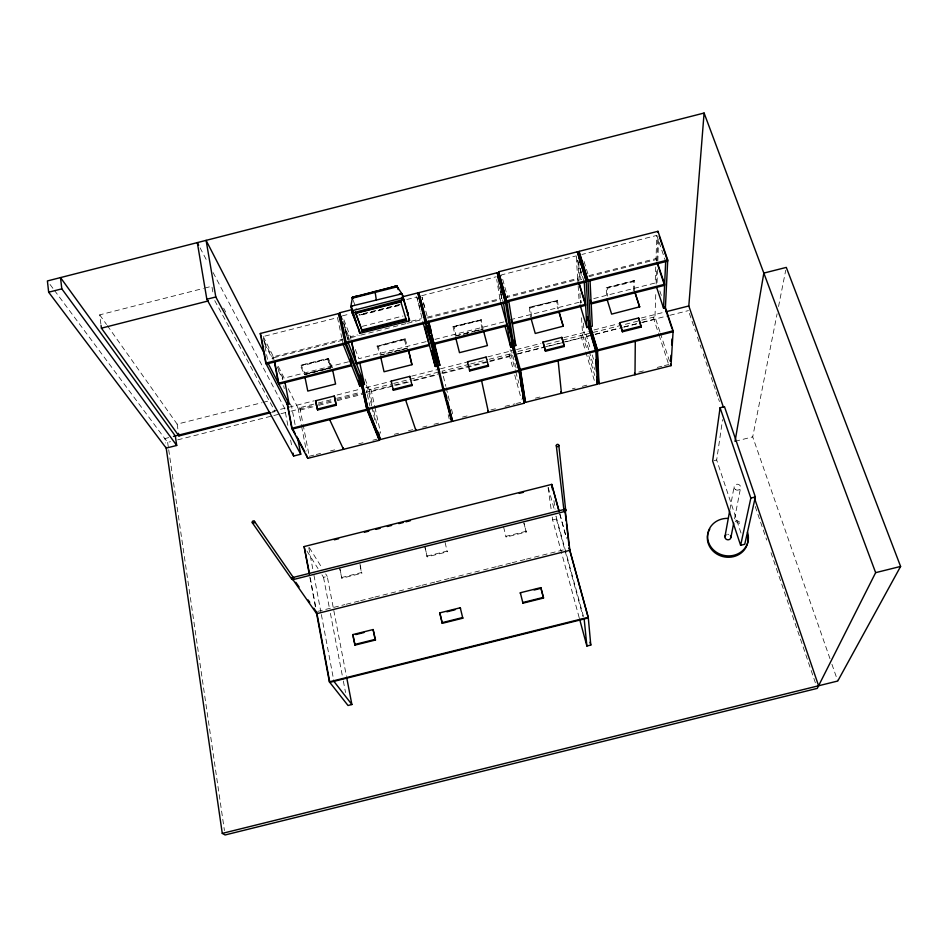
<?xml version="1.0" encoding="UTF-8"?>
<svg xmlns="http://www.w3.org/2000/svg" width="948" height="948" viewBox="0 0 948 948"><rect width="100%" height="100%" fill="white"/><g stroke="black" fill="none" stroke-linecap="round" stroke-linejoin="round"><path stroke-width="0.71" stroke-dasharray="4.74 3.56" d="M633.572 290.787L633.596 281.615L607.253 288.299L607.49 296.108M634.39 290.74L634.473 280.62L606.222 287.789L606.613 298.122M655.732 266.957L655.187 283.014L593.081 298.762M656.917 261.293L656.016 258.579L656.786 235.412L581.894 254.455M659.879 331.741L654.973 316.786L655.874 291.154M656.123 284.033L656.632 269.374M656.94 260.51L657.663 239.832M657.509 269.552L657.011 283.559L656.217 281.189M657.829 260.89L658.552 240.685M741.016 533.037L716.676 459.993L722.566 419.62M729.889 509.645L734.06 486.857M734.534 518.829L740.637 487.509M829.986 658.694L752.712 436.886L777.111 313.764M778.545 306.512L785.714 270.31M362.646 314.333L361.923 314.511M100.903 324.169L99.706 314.854L203.346 288.429M204.768 288.062L211.866 286.26L213.205 294.164M361.792 314.546L362.515 314.357M583.861 280.892L576.194 255.889L501.468 274.884L507.666 297.234M342.394 315.874L349.551 314.049M406.799 299.497L416.812 296.961L420.77 311.205M421.647 295.729L496.219 276.769M267.454 359.316L263.224 336.528L337.488 317.651L341.73 337.476M400.032 304.379L359.067 314.724M398.835 305.576L359.067 315.554M362.207 326.361L403.042 315.992M505.035 296.902L577.676 278.451L576.194 255.889M588.921 275.619L656.016 258.579M343.899 319.784L350.393 336.706L357.491 334.905M411.396 321.218L421.327 318.694M427.441 317.142L499.94 298.738L496.693 279.518M263.224 336.528L273.427 356.768L342.797 339.147M505.201 297.921L577.747 279.506L578.019 283.772M588.981 276.662L655.969 259.657M350.772 337.666L359.268 335.509M360.678 335.154L391.856 327.238M393.266 326.882L406.017 323.635M407.439 323.28L421.599 319.689M427.702 318.137L500.106 299.758M273.889 357.692L341.766 340.474M332.191 367.694L328.316 358.628L300.232 365.407L328.245 358.297L332.12 367.374M405.116 338.791L377.114 346.245L405.116 338.791L407.676 347.122M453.014 326.645L481.229 319.832L453.014 326.645L455.04 335.106M529.304 307.294L557.59 300.469L529.304 307.294L530.596 317.059M327.558 359.233L301.44 365.952L305.244 374.033L331.065 367.397L327.558 359.233L331.077 367.48L304.474 374.377M510.202 319.76L579.228 302.258L578.114 285.194M426.138 341.612L358.842 358.676L355.31 349.48M434.978 339.372L503.85 321.905M348.497 361.804L284.187 378.11L277.112 364.079M456.154 335.687L472.542 331.527M473.905 331.184L482.094 329.11L480.363 320.483L454.128 327.131L456.178 335.77M380.29 355.156L393.396 351.684M394.759 351.341L408.007 348.129M455.289 336.149L473.336 331.575M473.929 331.267L483.136 329.43L481.146 319.512M304.45 374.531L330.734 367.871M398.326 350.724L403.872 349.326M463.655 334.17L469.213 332.76M477.543 330.651L483.101 329.24M325.283 369.447L304.533 374.709L300.232 365.407M326.657 369.092L330.805 368.049M107.373 325.662L177.146 424.147L261.529 402.781M262.952 402.414L270.109 400.601M168.744 437.609L164.822 438.604L165.462 442.989M272.491 411.349L314.12 400.814M337.085 394.996L360.062 389.19M365.798 387.732L390.209 381.558M411.74 376.107L439.019 369.199M440.453 368.831L466.286 362.29M487.829 356.851L515.096 349.942M516.53 349.575L540.941 343.401M563.906 337.583L588.317 331.409M594.052 329.951L618.463 323.778M641.429 317.959L664.394 312.153M272.301 412.309L275.133 411.586L214.106 299.438M518.07 351.424L540.905 345.653M546.617 344.207L582.641 335.082L581.444 316.288M588.744 349.729L584.217 334.703L591.706 332.807M593.14 332.44L640.338 320.495M641.76 320.14L654.973 316.786M365.063 378.963L369.187 389.628L392.271 383.786M393.693 383.419L437.775 372.268M469.177 364.316L442.112 371.166L445.856 386.357M470.611 363.961L487.699 359.624M489.132 359.268L510.842 353.77L510.131 349.551M288.228 388.68L298.063 408.114L316.857 403.35M318.279 402.995L335.308 398.681M336.73 398.326L360.856 392.223M371.652 405.626L368.298 390.339L366.544 390.777L367.054 393.124M54.463 290.42L167.642 442.396L170.51 441.673M177.679 439.848L272.372 415.888M273.806 415.532L279.553 414.075M280.987 413.707L289.59 411.539M291.024 411.171L316.845 404.63M318.279 404.275L335.497 399.914M336.931 399.558L364.198 392.65M365.632 392.294L392.887 385.398M394.321 385.03L411.539 380.669M412.973 380.314L440.239 373.417M441.673 373.05L516.269 354.173M517.703 353.805L544.97 346.909M546.404 346.541L589.443 335.651M595.178 334.206L618.132 328.387M623.879 326.941L641.097 322.581M642.531 322.225L668.352 315.684M669.786 315.317L688.438 310.6M517.276 354.102L564.416 342.169M565.849 341.813L581.562 337.832M586.682 336.552L589.549 335.829M595.273 334.383L622.469 327.498M623.903 327.131L641.073 322.794M642.507 322.427L653.954 319.523M371.45 391.524L408.458 382.151M414.158 380.717L436.921 374.958M442.68 373.5L488.315 361.946M489.737 361.591L509.704 356.531M300.279 410.022L317.331 405.708M318.741 405.341L335.793 401.028M337.215 400.672L364.21 393.847M399.333 305.007L359.126 315.151M535.407 398.16L541.083 396.726M572.355 388.834L575.199 388.123M582.321 386.322L588.009 384.888M638.774 372.09L644.474 370.644M657.296 367.409L662.996 365.975M664.418 365.608L668.695 364.53M394.332 434.303L398.575 433.224M408.481 430.724L412.736 429.657M422.654 427.157L426.896 426.079M433.983 424.289L439.647 422.867M462.494 417.096L469.58 415.307M490.863 409.939L496.539 408.505M505.059 406.36L514.989 403.848M516.411 403.493L520.677 402.414M309.261 456.272L314.914 454.85M316.324 454.495L320.566 453.428M330.449 450.928L334.691 449.862M358.735 443.794L362.977 442.716M372.872 440.228L377.114 439.149M361.674 314.582L361.188 314.7A8.852 4.693 -12.1 0 0 360.347 314.914L359.624 315.103A1.351 0.723 -12 0 1 359.019 315.127M735.055 441.318L752.712 436.886M713.998 460.669L716.676 459.993M321.953 574.844L323.529 577.356L327.25 576.42L346.352 675.734M579.192 617.693L552.637 519.919L556.381 518.983L556.002 516.162L583.375 616.129M341.434 577.581L361.484 572.545L361.863 573.232L341.837 578.256L339.574 568.125M426.932 556.144L447.029 551.108L447.278 551.831L427.204 556.855L424.799 546.747M526.104 531.295L505.959 536.343L506.137 537.078L526.247 532.041L524.007 523.296M317.722 611.389L344.882 604.599M346.316 604.243L359.185 601.02M360.607 600.665L373.476 597.441M374.91 597.086L406.36 589.218M407.782 588.85L420.651 585.639M422.085 585.271L434.954 582.06M436.376 581.705L449.245 578.481M450.679 578.126L482.129 570.246M483.563 569.89L496.42 566.679M497.854 566.312L510.723 563.1M512.145 562.733L525.014 559.521M526.448 559.154L566.477 549.141M50.054 284.495L53.586 289.235M99.706 314.854L106.52 324.465M306.951 551.037L318.007 568.587M309.297 547.553L321.787 567.639M325.685 573.907L327.25 576.42M223.669 308.207L225.743 312.082M200.064 247.831L207.624 262.181M213.122 272.609L284.613 408.28L288.156 427.098M290.266 403.895L291.617 406.514L295.207 425.308M264.054 340.913L273.19 358.972M277.112 366.698L284.293 380.906M264.563 343.52L272.467 359.102M278.392 370.786L282.788 379.461L282.326 377.02M344.74 329.655L348.983 340.593M366.224 385.007L368.298 390.339M345.878 333.696L348.556 340.581M343.591 323.41L349.409 338.472M344.716 327.404L349.516 339.822M353.237 300.398L356.187 308.692M377.043 345.913L379.899 354.161M831.929 664.275L837.759 681.02M689.386 313.397L695.595 331.587M697.503 337.192L701.319 348.378M703.226 353.971L713.251 383.359M713.726 384.758L715.633 390.351M716.107 391.749L718.015 397.354M718.501 398.752L719.449 401.549M755.236 506.481L766.695 540.064M770.985 552.66L816.323 685.582M656.786 235.412L658.659 240.934M659.133 242.321L665.674 261.636M659.832 290.918L661.692 296.511M660.341 333.139L669.572 361.271M653.208 317.236L658.564 333.589M659.026 335L668.233 363.131M634.473 280.62L606.222 287.789M584.039 261.399L588.329 275.276M577.676 278.451L578.505 281.177M580.425 300.386L581.148 302.768L580.899 298.893M585.983 334.253L590.521 349.279M592.227 354.931L593.507 359.174M589.17 351.139L594.692 369.519M582.641 335.082L587.144 350.12M588.85 355.773L594.787 375.562M580.875 335.533L585.366 350.559M585.793 351.981L594.692 381.677M498.15 283.76L503.151 301.95M559.901 514.077L566.501 538.109M559.699 513.733L566.359 538.002M499.94 298.738L500.686 301.476M512.655 355.275L516.15 368.073M548.276 487.604L554.13 509.017M556.381 518.983L583.056 616.733M510.842 353.77L515.356 370.312M515.736 371.735L518.84 383.111M509.076 354.22L513.188 369.341M514.74 375.029L521.317 399.215M427.05 315.72L422.026 297.162L424.408 306.986M523.806 522.715L526.247 532.041M503.578 526.993L506.137 537.078M446.212 387.791L449.743 402.094M451.509 409.24L453.274 416.385M448.167 414.643L449.222 418.933M416.812 296.961L423.353 323.695M445.086 542.457L447.278 551.831M425.083 547.47L427.204 556.855M370.941 389.178L374.626 405.898M374.934 407.332L380.634 433.2M369.187 389.628L372.54 404.903M373.796 410.65L376.64 423.59M371.96 407.059L374.804 420M367.362 394.558L369.886 406.064M350.393 336.706L350.997 339.479M343.614 321.538L347.584 339.929M342.038 338.898L342.951 343.14M359.932 563.811L361.863 573.232M360.11 565.802L361.484 572.545M339.976 568.812L341.837 578.256M299.817 407.664L302.803 423.033M303.087 424.479L308.692 453.381M298.063 408.114L301.322 424.917M301.594 426.363L306.358 450.94M323.529 577.356L329.311 607.585M330.414 613.344L343.069 679.574M343.342 681.008L345.546 692.526M283.713 385.765L284.258 388.644M290.621 440.121L291.984 447.349M273.427 356.768L273.948 359.553M308.787 547.743L312.887 569.535M313.978 575.341L321.088 613.095M321.36 614.553L333.921 681.351M310.269 577.794L315.696 606.839M309.83 577.119L315.257 606.199M499.904 288.216L500.627 292.553M500.876 293.998L502.073 301.215M501.101 293.762L502.31 301.037M511.553 350.144L512.015 352.964M177.146 424.147L178.129 430.7M167.642 442.396L168.495 448.25M168.708 449.719L224.439 830.567M548.086 487.58L551.25 510.071M552.246 517.098L552.637 519.919M553.928 500.663L555.054 509.123M531.555 316.656L530.382 307.792L556.701 301.203L557.424 308.799M557.495 300.149L558.384 308.906M577.865 260.096L579.145 280.241M579.963 293.193L580.614 303.277M578.718 264.089L579.714 280.039M580.899 270.915L581.432 279.613M580.14 268.308L580.851 279.826M583.506 323.126L584.217 334.703M727.602 534.269A3.022 2.761 10.7 0 1 728.775 534.399M735.304 521.388A20.418 18.664 10.8 0 1 742.213 525.82M735.589 519.954A20.477 18.711 10.7 0 1 742.509 524.398M404.381 339.751L378.216 346.47L381.132 354.789L407.012 348.224L404.405 339.834M735.221 489.405A3.306 2.974 8.5 0 0 740.589 487.805A3.306 2.974 8.5 0 0 736.229 484.345A3.306 2.974 8.5 0 0 735.221 489.405"/><path stroke-width="1.42" d="M558.822 445.347A1.256 1.138 -7.1 0 1 557.057 446.555A1.256 1.138 -7.1 0 1 556.832 444.588A1.256 1.138 -7.1 0 1 558.822 445.347L565.778 511.126L564.143 510.925L564.498 509.431M635.29 341.327L634.994 374.744L634.496 373.168M638.62 317.947L641.215 327.036L622.386 331.8L619.826 323.671L619.814 322.699L638.62 317.947L641.215 327.036M634.935 292.185L639.663 307.022L634.923 292.387M657.924 232.438L657.971 231.3L579.098 251.35L579.785 262.549M657.971 231.3L667.724 260.025L665.413 307.673L663.541 308.147L665.674 261.636M670.674 361.129L671.03 355.227M671.646 344.894L671.99 338.993M402.426 294.982L402.26 294.366A13.201 7.146 -13 0 0 402.106 293.892L408.102 314.132L407.261 314.914M596.825 376.593L599.006 383.833L671.018 365.655L673.127 330.816L665.413 307.673M352.774 299.118L352.538 298.43A11.684 6.363 -11.5 0 0 352.443 298.205L352.419 298.146A5.024 2.749 -12 0 1 352.277 297.684L396.015 286.059L397.212 286.462A5.724 3.128 -13.1 0 1 397.283 286.663L397.354 286.924A17.55 9.598 -13.8 0 0 397.413 287.126L397.591 287.73M352.194 297.328L397.082 285.917M723.288 406.882L688.805 305.967L704.091 113.037L47.4 280.94L48.656 292.221L166.208 448.108L176.719 445.453L175.297 435.95L60.506 277.586L61.81 288.856L176.719 445.453M355.275 318.812L351.246 306.18L402.082 293.785L399.321 293.904M720.077 407.747L712.647 461.001L740.625 545.313L744.761 544.271L755.355 496.942L724.462 406.645L720.077 407.747L750.84 498.079L740.625 545.313M352.549 305.801L350.831 306.642L352.455 297.317L353.509 296.878A16.246 8.781 -12 0 1 353.971 296.748L354.564 296.606M735.055 441.318L763.827 273.095L786.295 267.407L900.6 566.442L837.759 681.02L222.282 833.387L166.101 447.373M724.936 536.71L729.628 511.067M730.932 537.338L733.705 523.106M704.091 113.037L875.644 572.651L817.271 688.378L225.091 834.963L222.282 833.387M408.979 319.026L409.583 320.4L408.825 321.04L360.086 333.293L352.218 313.065L402.402 299.769C404.393 300.635 403.658 297.577 402.082 298.004L352.573 310.589L351.827 311.205L352.229 313.113M292.126 577.794L291.723 579.098L292.932 579.643L565.352 511.328L569.855 550.326L316.656 613.688L292.932 579.643L292.553 577.593L564.795 509.313M293.003 579.619L293.69 577.996L254.408 521.305M292.482 577.605L293.69 577.996M48.656 292.221L61.81 288.856M206.842 299.248L215.8 296.973L300.741 454.234L293.619 456.035L206.842 299.248L197.314 242.605L198.689 245.224M101.081 325.496L101.424 328.162L208.406 300.895M355.299 296.416L356.199 296.191M392.318 286.995L392.993 286.829M394.226 286.521L395.032 286.308A11.269 6.126 -13.2 0 1 395.861 286.106M502.156 293.122L498.636 271.792L577.332 251.789L586.22 280.691L588.755 327.072L595.818 350.345L597.394 384.224L525.524 402.367L520.808 385.125M359.778 362.966L364.459 384.402L362.598 384.876L345.83 342.275L339.502 312.816L352.324 309.546M402.201 296.866L417.867 292.885L439.54 371.817M497.499 273.771L505.521 302.839L426.245 322.96L418.779 292.659L497.321 272.692L505.343 301.784L512.678 346.873L510.806 347.347L505.011 326.148M377.328 431.506L379.259 440.31L307.792 458.346L291.794 428.295L287.268 404.464L265.784 363.131L260.285 333.483L338.507 313.587L342.619 324.18M355.583 313.006L400.767 301.523L406.289 320.033L362.172 331.231L355.382 312.129M355.666 313.397L400.85 301.914M405.993 318.777L361.899 329.975L355.891 313.504M362.089 330.84L406.194 319.642M508.827 301.428L515.795 345.546L513.923 346.02L506.67 300.883L586.22 280.691M590.047 280.833L592.31 326.183L590.438 326.657L588.009 280.252L667.724 260.025M345.83 342.275L425.048 322.166L437.135 365.999L435.262 366.473L423.353 323.695M425.96 321.941L505.343 301.784M265.784 363.131L344.835 343.069L361.662 385.623L359.802 386.097L343.247 344.562M507.073 324.761L433.888 343.318L428.46 321.277M512.382 323.896L585.615 305.339L578.979 283.582M591.197 303.929L664.584 285.324L657.331 263.71M429.42 345.487L356.484 363.973L351.672 341.825M434.148 344.278L507.239 325.756L500.864 302.495M351.672 365.715L278.878 384.165L274.683 361.875M332.677 370.241L335.592 384.035L307.78 391.074L304.983 377.257M408.41 349.812L411.93 364.696L384.047 371.758L380.61 356.649M455.668 337.63L459.484 352.656L487.426 345.582L483.492 330.769M531.046 318.516L535.253 333.459L563.219 326.183L558.893 311.465M607.028 299.26L611.614 314.12L639.675 306.82M580.081 305.066L586.883 327.546L588.755 327.072M437.988 365.786L439.86 365.312L434.599 343.994M287.268 404.464L289.116 403.99L285.004 382.423M543.038 342.121L561.797 337.37L564.19 345.546L564.273 346.482L545.479 351.234L543.038 342.121L545.479 351.234M409.856 376.38L412.084 385.54L393.373 390.268L391.18 381.108L409.856 376.38L410.152 377.268M467.411 361.804L486.134 357.064L488.493 366.201L469.734 370.941L467.411 361.804L467.625 362.717M173.437 436.424L269.611 412.084M665.84 311.785L688.805 305.967M315.577 400.767L334.229 396.039L334.62 396.904L336.339 405.223L317.651 409.951L315.577 400.767L317.651 409.951M101.424 328.162L178.923 435.938L270.891 412.664M545.373 350.31L564.19 345.546M622.386 331.8L622.386 330.84L641.239 326.065M317.248 409.098L335.947 404.358L336.339 405.223M595.818 350.345L520.357 369.424L525.524 402.367M599.006 383.833L597.501 349.931L673.127 330.816M361.354 379.153L367.753 408.564L442.917 389.557M443.783 389.332L519.101 370.301L511.517 342.631M291.794 428.295L366.805 409.323L379.259 440.31M444.019 390.221L519.243 371.201L511.565 343.2M367.753 408.564L380.16 439.576L451.758 421.516L432.395 343.046M443.617 388.55L452.587 421.303L524.327 403.196L519.101 370.301M309.285 574.204L304.13 546.569L551.748 484.381L559.13 511.245M334.324 539.815L338.614 538.737M364.423 532.255L368.725 531.176M375.882 529.375L380.184 528.297M387.353 526.495L391.654 525.417M398.824 523.616L403.125 522.538M405.981 521.815L410.283 520.736M519.22 493.375L523.521 492.296M750.84 498.079L755.355 496.942M352.668 634.639L373.109 629.543L375.479 640.007L355.002 645.114L352.668 634.639L353.071 635.255M460.266 607.763L462.802 618.203L442.278 623.322L439.789 612.882L460.266 607.763L460.515 608.415M520.322 592.761L540.846 587.63L543.524 598.046L522.952 603.177L520.322 592.761L520.476 593.436M355.784 634.579L363.949 632.529M446.875 611.815L455.052 609.777M534.139 590.023L539.602 588.649M354.611 644.51L375.112 639.402L375.479 640.007M442.017 622.694L462.553 617.563L462.802 618.203M543.394 597.382L522.81 602.525L522.952 603.177M316.336 612.017L329.371 681.837L588.246 617.302L569.227 548.015M875.644 572.651L900.6 566.442M346.624 677.18L351.886 704.53L348.023 705.49L329.371 681.837M579.584 619.115L586.895 646.038L590.794 645.067L588.246 617.302M401.988 298.028L402.402 299.769M395.861 286.106L397.141 286.32L398.148 289.59M400.945 293.513L401.976 293.679M359.802 331.587L351.85 311.359M565.506 509.349L566.193 510.19M333.921 681.351L351.886 704.53M252.322 522.727L291.83 579.287M295.835 582.297L299.106 587.013M308.112 599.966L309.747 602.324M313.835 608.213L316.288 611.756M396.774 286.035L401.668 293.477M304.13 546.569L309.463 573.433M397.283 286.782L352.383 298.193M291.913 427.43L295.29 433.805M296.653 436.353L304.77 451.639M306.121 454.175L307.792 458.346M264.682 354.185L206.095 240.365L215.8 296.973M268.248 363.594L289.116 403.99M260.285 333.483L261.269 337.026M359.576 332.997L359.197 331.279M329.667 419.656L343.508 449.34L343.176 447.717M439.789 612.882L442.278 623.322M366.793 408.505L378.904 438.699M367.729 407.747L379.804 437.964M348.2 342.761L364.459 384.402M403.149 298.264L409.572 320.306M339.455 317.153L342.666 325.425M339.502 312.816L342.015 319.31M340.439 316.371L341.505 319.132M351.554 308.728L351.187 307.733A16.946 9.125 -11.3 0 0 351.056 307.401L350.95 307.14A5.534 2.986 -12 0 1 350.89 306.927L350.867 306.785M355.69 319.962L355.962 320.697M393.373 390.268L393.065 389.391L411.799 384.651L412.084 385.54M391.18 381.108L391.488 381.997M754.418 497.973L818.586 685.76M659.239 236.289L667.665 261.127L588.056 281.331L579.169 252.464M405.602 399.926L415.935 430.546L415.568 428.946M657.367 262.643L664.631 284.281L591.149 302.91L590.308 300.196M664.761 306.844L672.061 328.766M672.523 330.141L673.068 331.776L597.548 350.867L588.258 320.282M656.573 287.208L663.541 308.147M670.497 364.079L671.018 365.655M619.814 322.699L622.386 330.84M411.93 364.696L408.351 349.622M579.098 251.35L588.009 280.252M578.92 282.54L585.556 304.32L512.216 322.901L511.458 320.163M587.44 316.833L597.501 349.931M588.258 326.207L595.854 351.281L520.499 370.336L508.495 326.242M407.652 312.662L407.486 312.07M597.394 384.224L596.778 379.769M402.497 295.207L402.734 295.977M407.723 312.876L407.913 313.539A15.618 8.236 -13.8 0 0 408.031 313.906L408.102 314.132M558.905 311.655L563.219 326.183M564.273 346.482L561.797 337.37M560.979 391.702L561.441 393.301L558.159 360.809M498.636 271.792L506.67 300.883M498.814 272.882L506.848 301.938L586.279 281.769L577.332 251.789M514.243 339.894L515.795 345.546M442.752 388.775L451.758 421.516M551.855 485.175L558.917 510.877M569.108 547.991L588.305 617.954L329.797 682.382L316.786 612.657M418.779 296.463L431.103 341.351M590.011 642.234L590.794 645.067M522.727 397.331L523.497 400.175M524.327 403.196L519.018 371M418.779 292.659L427.05 323.185M427.821 326.017L429.764 333.104M430.534 335.947L431.696 340.202M436.234 356.543L437.348 360.655M428.804 322.19L431.352 331.634M428.223 322.462L439.86 365.312M543.524 598.046L540.846 587.63M488.019 410.65L488.433 412.25L481.608 380.717M445.856 393.965L446.911 398.255M447.61 401.111L452.587 421.303M431.364 338.72L431.956 341.138M430.511 338.934L443.154 390.434L368.097 409.418L362.065 381.724M417.867 292.885L425.332 323.197L346.221 343.271L339.894 313.835M431.435 350.843L435.262 366.473M424.763 326.61L429.148 344.515L356.116 363.037L351.601 342.252M408.422 319.784L408.73 321.064M405.886 318.315L406.289 320.033M400.554 300.646L400.767 301.523M469.734 370.941L469.521 370.04L488.303 365.288L488.493 366.201M361.792 329.513L362.172 331.231M352.668 310.565L353.047 312.319M378.536 432.217L380.16 439.576M359.553 375.254L367.149 410.176L292.233 429.124L287.208 402.722M359.482 375.621L366.805 409.323M358.557 380.373L359.802 386.097M350.108 359.233L351.305 364.779L278.416 383.253L274.47 362.337M338.507 313.587L345.226 344.065L266.281 364.091L261.529 338.448M334.229 396.039L335.947 404.358M373.109 629.543L375.112 639.402M486.134 357.064L486.324 357.989M353.343 636.665L355.002 645.114M297.708 438.332L300.741 454.234M293.074 453.144L293.619 456.035M497.321 272.692L498.458 279.553M503.53 303.348L510.806 347.347M498.186 276.271L499.395 283.559M499.501 275.382L502.381 292.885M520.037 368.677L525.085 400.767M178.532 433.319L178.923 435.938M375.053 291.392L376.273 299.758M551.748 484.381L552.423 489.405M556.31 445.643L563.953 510.451M564.961 510.759L566.146 520.902M566.477 523.794L569.001 545.527M584.158 618.985L586.895 646.038M579.927 254.953L580.46 263.663M584.288 282.279L586.883 327.546M595.83 359.683L596.375 371.154M597.05 349.219L598.52 382.245M730.458 535.596A3.022 2.761 10.7 0 1 729.652 539.353A3.022 2.761 10.7 0 1 725.528 538.606A3.022 2.761 10.7 0 1 726.061 534.814M747.616 535.205A20.418 18.664 10.8 0 1 724.853 556.986A20.418 18.664 10.8 0 1 709.779 529.114M747.474 532.148A20.477 18.711 10.7 0 1 732.188 555.623A20.477 18.711 10.7 0 1 707.694 538.642A20.477 18.711 10.7 0 1 727.59 518.366M253.294 523.225A1.268 1.126 -32.4 0 0 254.491 521.447A1.268 1.126 -32.4 0 0 252.381 521.495A1.268 1.126 -32.4 0 0 253.294 523.225"/></g></svg>
